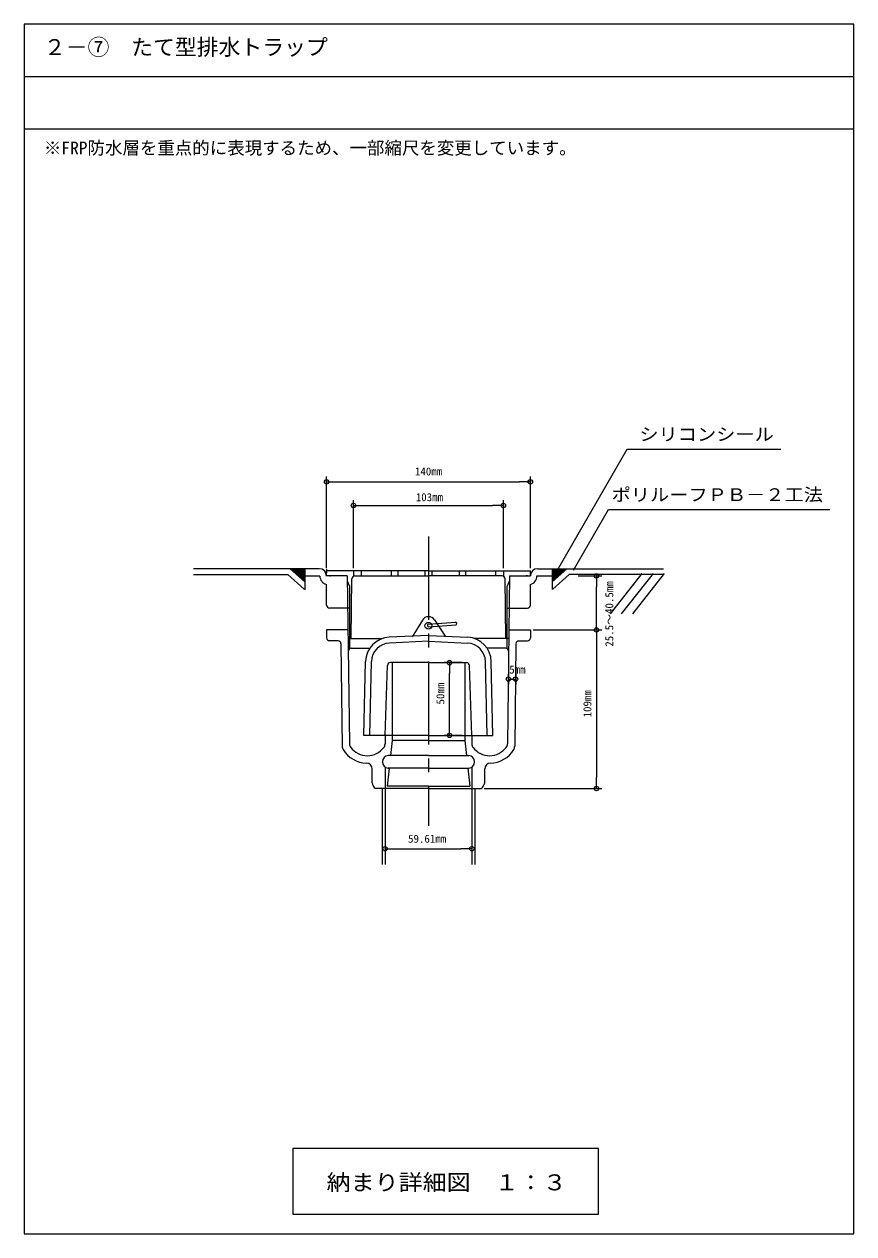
# Model space of a CAD drawing. Units: millimetres, scale not verified. Extents: x -285 to 285, y -416 to 415.
import ezdxf
from ezdxf.enums import TextEntityAlignment as Align

# ---------------------------------------------------------------- set-up
doc = ezdxf.new("R2010")
doc.units = ezdxf.units.MM
doc.header["$LTSCALE"] = 3
doc.header["$PDMODE"] = 32
doc.header["$PDSIZE"] = 3
doc.linetypes.add('USER1', pattern=[28.575, 19.05, -3.175, 3.175, -3.175])
for name, color, linetype, lineweight in [('0-2_設備', 7, 'Continuous', 18), ('0-4_中心線', 5, 'USER1', 18), ('0-5_図枠', 6, 'Continuous', 18), ('0-6_寸法', 4, 'Continuous', 18)]:
    doc.layers.add(name, color=color, linetype=linetype, lineweight=lineweight)
doc.layers.add('0-7_文字', color=7, linetype='Continuous')
doc.layers.add('A-0', color=6, linetype='Continuous')
doc.styles.add('ＭＳ ゴシック', font='')
doc.styles.get('ＭＳ ゴシック').set_extended_font_data('MS Gothic')

msp = doc.modelspace()

# ---------------------------------------------------------------- linework, layer by layer
at = {"layer": '0-2_設備'}
for p, q in [((-102.295, 41.388), (-168.653, 41.388)), ((-97.295, 41.388), (-102.295, 41.388)), ((-82.358, 41.4), (-99.134, 41.4)), ((-92.295, 41.388), (-97.295, 41.388)), ((-82.295, 41.388), (-92.295, 41.388)), ((-92.295, 41.388), (-92.295, 36.388)), ((-92.295, 41.388), (-92.295, 37.388)), ((-92.295, 37.388), (-92.295, 32.388)), ((-82.689, 36.388), (-92.295, 36.388)), ((-77.306, 41.046), (-77.306, 38.557)), ((-7.247, 39.908), (-77.247, 39.908)), ((-77.247, 36.408), (-77.247, 39.908)), ((-62.995, 36.408), (-77.247, 36.408)), ((-62.995, 36.408), (-61.502, -79.008)), ((-60.337, -6.607), (-59.842, 34.432)), ((-58.747, 39.908), (-58.747, 36.192)), ((-57.843, 36.408), (-7.247, 36.408)), ((-53.42, 39.908), (-53.42, 36.408)), ((-32.808, 39.908), (-32.808, 36.408)), ((-28.337, 39.908), (-28.337, 36.408)), ((-9.671, 39.908), (-9.671, 36.408)), ((-7.247, 39.908), (62.753, 39.908)), ((43.349, 36.408), (-7.247, 36.408)), ((-4.823, 39.908), (-4.823, 36.408)), ((13.843, 39.908), (13.843, 36.408)), ((18.315, 39.908), (18.315, 36.408)), ((38.926, 39.908), (38.926, 36.408)), ((44.253, 39.908), (44.253, 36.192)), ((45.843, -6.607), (45.349, 34.432)), ((48.501, 36.408), (47.008, -79.008)), ((48.501, 36.408), (62.753, 36.408)), ((62.753, 36.408), (62.753, 39.908)), ((67.815, 41.42), (84.592, 41.42)), ((67.815, 41.42), (77.815, 41.42)), ((68.147, 36.408), (77.815, 36.408)), ((77.815, 41.42), (82.815, 41.42)), ((77.815, 41.42), (77.815, 36.42)), ((77.815, 41.42), (77.815, 37.42)), ((77.815, 37.42), (77.815, 32.42)), ((82.815, 41.42), (87.815, 41.42)), ((87.815, 41.42), (154.174, 41.42)), ((-77.247, 16.356), (-77.247, 30.59)), ((62.753, 16.356), (62.753, 30.611)), ((-69.847, 14.356), (-75.247, 14.356)), ((-61.349, 14.356), (-70.343, 14.356)), ((46.855, 14.356), (55.849, 14.356)), ((55.354, 14.356), (60.753, 14.356)), ((-11.431, 6.079), (-18.431, -5.292)), ((-7.527, 3.355), (11.359, 4.756)), ((-7.206, 1.41), (11.681, 2.811)), ((-2.998, 6.209), (4.349, -4.941)), ((-77.247, -0.62), (-77.247, -6.152)), ((-62.516, -0.62), (-77.247, -0.62)), ((-69.393, -8.152), (-75.247, -8.152)), ((-62.439, -6.607), (-38.964, -6.607)), ((-7.442, -4.385), (-34.229, -5.691)), ((-7.052, -4.385), (19.736, -5.691)), ((47.945, -6.607), (24.47, -6.607)), ((54.899, -8.152), (60.753, -8.152)), ((-67.393, -10.126), (-66.479, -80.776)), ((-60.326, -13.295), (-47.582, -13.295)), ((-7.247, -8.38), (-34.035, -9.687)), ((-7.247, -8.38), (19.541, -9.687)), ((45.832, -13.295), (33.088, -13.295)), ((52.9, -10.126), (51.986, -80.776)), ((-51.546, -73.14), (-50.397, -22.287)), ((-47.545, -73.14), (-46.398, -22.378)), ((-7.247, -23.14), (-33.431, -23.14)), ((-32.247, -23.14), (-32.247, -76.554)), ((-7.247, -23.14), (18.937, -23.14)), ((17.753, -23.14), (17.753, -76.554)), ((33.051, -73.14), (31.904, -22.378)), ((37.052, -73.14), (35.903, -22.287)), ((-37.054, -73.14), (-35.43, -25.072)), ((22.56, -73.14), (20.936, -25.072)), ((-7.247, -73.14), (-51.546, -73.14)), ((-37.054, -73.14), (-37.054, -78.977)), ((-7.247, -73.14), (37.052, -73.14)), ((22.56, -73.14), (22.56, -78.977)), ((-32.247, -76.554), (-33.36, -86.954)), ((-7.247, -76.554), (-32.247, -76.554)), ((-7.247, -76.554), (17.753, -76.554)), ((17.753, -76.554), (18.866, -86.954)), ((-7.247, -86.954), (-34.954, -86.954)), ((-7.247, -86.954), (20.46, -86.954)), ((-45.905, -105.62), (-45.905, -96.146)), ((-37.054, -94.747), (-37.054, -109.62)), ((-34.276, -95.519), (-35.609, -107.979)), ((-7.247, -95.519), (-34.954, -95.519)), ((-7.247, -95.519), (20.46, -95.519)), ((19.782, -95.519), (21.116, -107.979)), ((22.56, -94.747), (22.56, -109.62)), ((31.411, -105.62), (31.411, -96.146)), ((-7.247, -107.979), (-35.609, -107.979)), ((-7.247, -107.979), (21.116, -107.979)), ((-7.247, -109.62), (-43.615, -109.62)), ((-7.247, -109.62), (29.122, -109.62))]:
    msp.add_line(p, q, dxfattribs=at)
at = {"layer": '0-2_設備', "color": 6}
for p, q in [((-168.653, 37.388), (-103.83, 37.388)), ((-103.83, 37.388), (-92.592, 27.273)), ((-81.851, 36.388), (-92.295, 36.388)), ((67.309, 36.408), (77.815, 36.408)), ((89.35, 37.42), (78.112, 27.306)), ((154.174, 37.42), (89.35, 37.42))]:
    msp.add_line(p, q, dxfattribs=at)
at = {"layer": '0-2_設備', "color": 4}
for p, q in [((-75.258, 36.577), (-74.484, 36.43)), ((-62.995, 36.408), (-74.411, 36.408)), ((48.501, 36.408), (59.917, 36.408)), ((60.764, 36.577), (59.99, 36.43)), ((139.397, 38.046), (117.597, 10.34)), ((147.031, 38.046), (125.231, 10.34)), ((154.666, 38.046), (132.866, 10.34)), ((-39.054, -109.62), (-39.054, -161.708)), ((-37.054, -109.62), (-37.054, -161.708)), ((22.56, -109.62), (22.56, -161.708)), ((24.56, -109.62), (24.56, -161.708))]:
    msp.add_line(p, q, dxfattribs=at)
at = {"layer": '0-2_設備'}
for points in [[(-102.295, 41.388), (-92.295, 32.388), (-92.295, 27.006)], [(87.815, 41.42), (77.815, 32.42), (77.815, 27.039)], [(-61.349, -13.576), (-61.349, 29.233), (-62.949, 32.808)], [(46.855, -13.576), (46.855, 29.233), (48.455, 32.808)], [(48.022, -0.62), (62.753, -0.62), (62.753, -6.152)]]:
    msp.add_lwpolyline(points, dxfattribs=at)
msp.add_circle((-7.247, 2.187), 2.377, dxfattribs=at)
for centre, radius, start, end in [((-82.295, 36.388), 5, 0, 90), ((-57.843, 34.408), 2, 90, 179.30994), ((43.349, 34.408), 2, 0.69006, 90), ((67.753, 36.408), 5, 90, 180), ((-75.247, 16.356), 2, 180, 270), ((-7.173, 3.457), 5, 33.38224, 148.38467), ((60.753, 16.356), 2, 270, 0), ((-6.743, 2.485), 1.171, 132.05548, 246.70922), ((11.117, 3.717), 1.067, 301.89001, 76.87468), ((-75.247, -6.152), 2, 180, 270), ((-69.393, -10.152), 2, 0.74122, 90), ((-33.401, -22.671), 17, 92.79193, 178.70579), ((18.908, -22.671), 17, 1.29421, 87.20807), ((54.899, -10.152), 2, 90, 179.25878), ((60.753, -6.152), 2, 270, 0), ((-60.326, -15.295), 2, 90, 180.74122), ((-33.401, -22.671), 13, 92.79193, 178.70579), ((18.908, -22.671), 13, 1.29421, 87.20807), ((45.832, -15.295), 2, 359.25878, 90), ((-33.431, -25.14), 2, 90, 178.06511), ((18.937, -25.14), 2, 1.93489, 90), ((-62.48, -80.724), 4, 180.74122, 211.28483), ((-49.27, -72.698), 19.457, 211.28483, 268.44875), ((-57.502, -78.956), 4, 180.74122, 217.24484), ((-49.27, -72.698), 14.341, 217.24484, 322.61001), ((-41.054, -78.977), 4, 322.61001, 0), ((26.56, -78.977), 4, 180, 217.38999), ((34.776, -72.698), 14.341, 217.38999, 322.75516), ((34.776, -72.698), 19.457, 271.55125, 328.71517), ((43.008, -78.956), 4, 322.75516, 359.25878), ((47.986, -80.724), 4, 328.71517, 359.25878), ((-34.572, -91.237), 4.299, 95.0978, 264.9022), ((20.078, -91.237), 4.299, 275.0978, 84.9022), ((-49.905, -96.146), 4, 0, 88.44875), ((35.411, -96.146), 4, 91.55125, 180), ((-39.595, -104.663), 6.383, 188.62382, 230.95378), ((25.101, -104.663), 6.383, 309.04622, 351.37618)]:
    msp.add_arc(centre, radius, start, end, dxfattribs=at)
at = {"layer": '0-2_設備', "color": 6}
for centre, start, end in [((-75.851, 36.388), 180, 255.06903), ((61.309, 36.408), 284.93097, 0)]:
    msp.add_arc(centre, 6, start, end, dxfattribs=at)
at = {"layer": '0-4_中心線'}
msp.add_line((-7.247, 63.479), (-7.247, -135.146), dxfattribs=at)
at = {"layer": '0-5_図枠'}
for p, q in [((-284.999, 379.48), (284.996, 379.48)), ((-284.999, 343.48), (284.996, 343.48))]:
    msp.add_line(p, q, dxfattribs=at)
msp.add_lwpolyline([(-284.999, 415.48), (-284.999, -415.511), (284.996, -415.511), (284.996, 415.48)], close=True, dxfattribs=at)
at = {"layer": '0-6_寸法'}
for p, q in [((80.936, 39.726), (129.285, 123.467)), ((129.285, 123.467), (234.758, 123.467)), ((-77.247, 41.783), (-77.247, 104.818)), ((-77.247, 101.068), (-69.747, 101.068)), ((-69.747, 101.068), (55.253, 101.068)), ((62.753, 101.068), (55.253, 101.068)), ((62.753, 41.783), (62.753, 104.818)), ((-58.747, 41.783), (-58.747, 88.59)), ((-58.747, 84.84), (-51.247, 84.84)), ((-51.247, 84.84), (36.753, 84.84)), ((44.253, 84.84), (36.753, 84.84)), ((44.253, 41.783), (44.253, 88.59)), ((95.721, 36.408), (111.939, 36.408)), ((108.189, 36.408), (108.189, 28.908)), ((108.189, 6.88), (108.189, 28.908)), ((108.189, -0.62), (108.189, 6.88)), ((64.628, -0.62), (111.939, -0.62)), ((64.628, -0.62), (111.939, -0.62)), ((108.189, -0.62), (108.189, -8.12)), ((108.189, -8.12), (108.189, -102.12)), ((15.878, -23.14), (3.456, -23.14)), ((7.206, -23.14), (7.206, -30.64)), ((7.206, -65.64), (7.206, -30.64)), ((47.715, -26.269), (47.715, -38.172)), ((52.714, -26.334), (52.714, -38.172)), ((47.715, -34.422), (52.714, -34.422)), ((7.206, -73.14), (7.206, -65.64)), ((15.878, -73.14), (3.456, -73.14)), ((108.189, -109.62), (108.189, -102.12)), ((-37.054, -111.495), (-37.054, -154.72)), ((22.56, -111.495), (22.56, -154.72)), ((30.997, -109.62), (111.939, -109.62)), ((-37.054, -150.97), (-29.554, -150.97)), ((-29.554, -150.97), (15.06, -150.97)), ((22.56, -150.97), (15.06, -150.97))]:
    msp.add_line(p, q, dxfattribs=at)
msp.add_lwpolyline([(92.507, 40.406), (116.534, 82.022), (268.449, 82.022)], dxfattribs=at)
at = {"layer": '0-6_寸法', "color": 7}
for points in [[(-92.295, 41.388), (-92.295, 32.388), (-102.295, 41.388)], [(77.815, 41.42), (77.815, 32.42), (87.815, 41.42)]]:
    msp.add_solid(points, dxfattribs=at)
at = {"layer": 'A-0', "color": 7}
for p, q in [((-100.491, -356.951), (-100.491, -401.951)), ((109.509, -356.951), (-100.491, -356.951)), ((109.509, -401.951), (109.509, -356.951)), ((-100.491, -401.951), (109.509, -401.951))]:
    msp.add_line(p, q, dxfattribs=at)
at = {"layer": 'A-0'}
for p in [(-77.247, 101.068), (62.753, 101.068), (-58.747, 84.84), (44.253, 84.84), (108.189, 36.408), (108.189, -0.62), (7.206, -23.14), (47.715, -34.422), (52.585, -34.422), (7.206, -73.14), (108.189, -109.62), (-37.054, -150.97), (22.56, -150.97)]:
    msp.add_point(p, dxfattribs=at)

# ---------------------------------------------------------------- texts
at = {"layer": '0-6_寸法', "color": 7, "style": 'ＭＳ ゴシック', "width": 1.1}
for s, p in [('シリコンシール', (137.643, 126.72)), ('ポリルーフＰＢ－２工法', (118.585, 85.202))]:
    msp.add_text(s, height=8.798, dxfattribs=at).set_placement(p, align=Align.BOTTOM_LEFT)
at = {"layer": '0-6_寸法', "color": 7, "style": 'ＭＳ ゴシック'}
for s, p in [('140㎜', (-16.529, 103.831)), ('103㎜', (-15.94, 86.145)), ('5㎜', (48.26, -32.299)), ('59.61㎜', (-21.246, -148.496))]:
    msp.add_text(s, height=5.499, dxfattribs=at).set_placement(p, align=Align.BOTTOM_LEFT)
for s, p in [('25.5～40.5㎜', (121.384, -12.152)), ('50㎜', (5.331, -51.89)), ('109㎜', (106.314, -60.745))]:
    msp.add_text(s, height=5.499, rotation=90, dxfattribs=at).set_placement(p, align=Align.BOTTOM_LEFT)
at = {"layer": '0-7_文字', "style": 'ＭＳ ゴシック'}
for s, height, p in [('２－⑦\u3000たて型排水トラップ', 11, (-271.461, 390.923)), ('※FRP防水層を重点的に表現するため、一部縮尺を変更しています。', 8.798, (-271.461, 323.423))]:
    msp.add_text(s, height=height, dxfattribs=at).set_placement(p, align=Align.BOTTOM_LEFT)
at = {"layer": 'A-0', "color": 7, "style": 'ＭＳ ゴシック', "width": 1.1}
msp.add_text('納まり詳細図\u3000１：３', height=11, dxfattribs=at).set_placement((-77.241, -388.973), align=Align.BOTTOM_LEFT)

doc.saveas('drawing.dxf')
